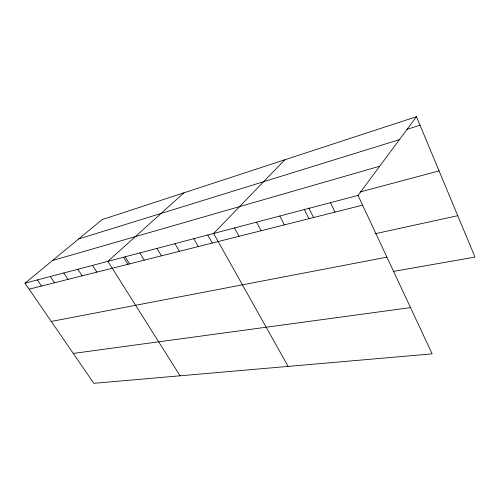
<?xml version="1.0" encoding="UTF-8"?>
<svg xmlns="http://www.w3.org/2000/svg" width="500" height="500" viewBox="0 0 500 500"><rect width="100%" height="100%" fill="white"/><g stroke="black" fill="none" stroke-linecap="round" stroke-linejoin="round"><path stroke-width="0.75" d="M358.031 195.406L432.15 353.869L93.812 383.312L25 283.194L358.031 195.406L416.475 116.688L475 257.094L393.475 271.406M284.8 159.794L213.637 233.469L288.113 366.4M183.969 192.806L107.906 261.337L180.087 375.806M25 283.194L102.131 219.6L416.475 116.688M406.981 129.362L420.031 125.219M78.656 238.956L399.419 139.656M52.512 260.506L379.688 166.231M360.094 191.969L439.075 170.906M29.112 289.175L362.594 205.169M375.031 233.769L457.744 215.688M51.288 321.438L386.906 257.144M73.269 353.425L410.519 307.619M37.394 279.925L41.544 286.044M50.306 276.519L54.5 282.781M63.781 272.969L68.012 279.375M77.844 269.262L82.112 275.825M92.537 265.387L96.85 272.113M125.206 256.881L129.637 264.044M123.519 257.225L127.9 264.288M139.856 252.913L144.275 260.169M156.981 248.4L161.425 255.844M174.938 243.669L179.419 251.312M193.8 238.694L198.306 246.556M207.738 234.938L212.319 243.062M234.519 227.963L239.069 236.287M256.537 222.156L261.1 230.738M279.788 216.031L284.363 224.875M304.369 209.55L308.95 218.681M308.837 207.994L313.669 217.688M330.406 202.688L334.981 212.125"/></g></svg>
